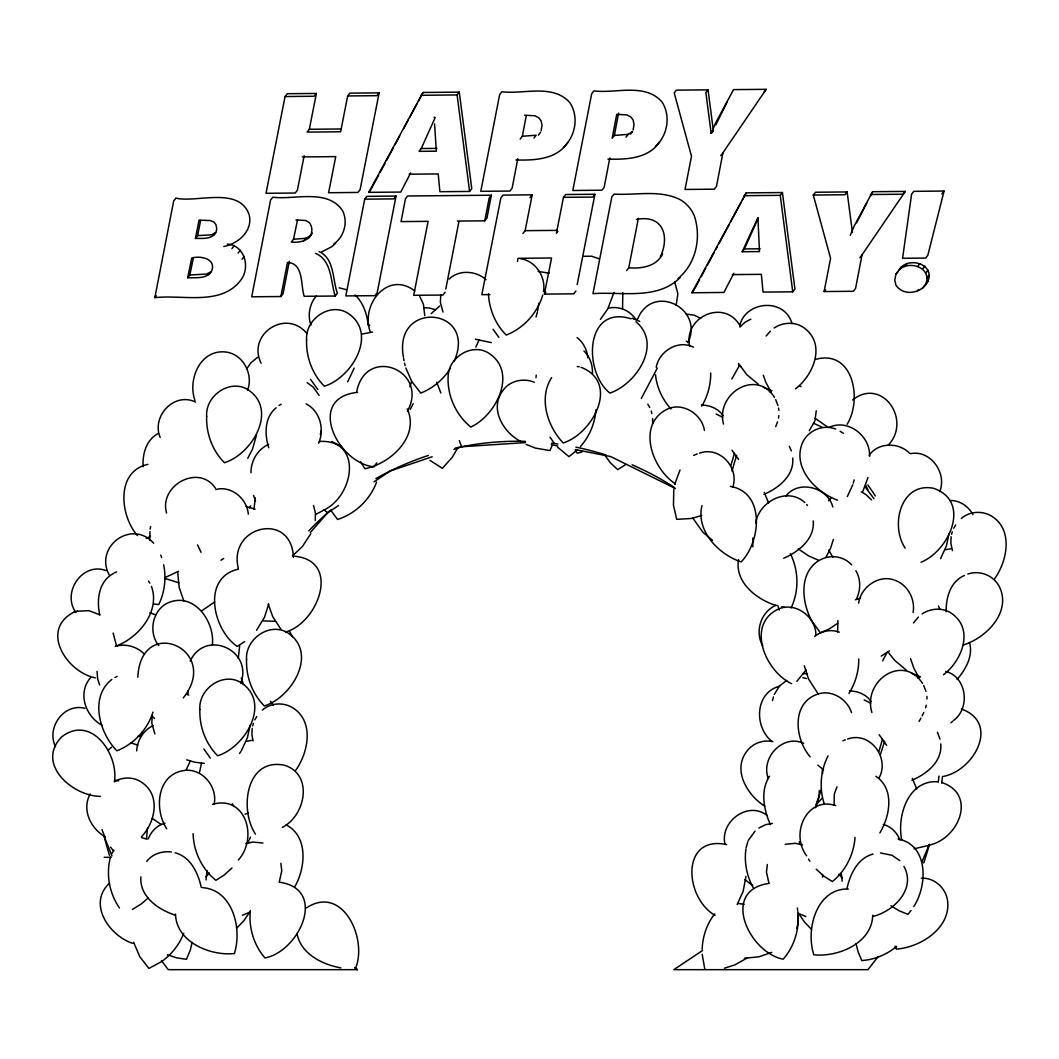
<?xml version="1.0" encoding="UTF-8"?>
<svg xmlns="http://www.w3.org/2000/svg" width="1059" height="1059" viewBox="0 0 1059 1059"><rect width="100%" height="100%" fill="white"/><g stroke="black" fill="none" stroke-linecap="round" stroke-linejoin="round"><path stroke-width="1.5" d="M137.829 677.204C140.834 613.836 221.781 649.657 183.247 697.96M238.288 658.261L239.665 645.659M254.041 509.114L255.206 497.756M946.177 611.824C945.819 597.819 950.373 581.431 964.445 575.5M424.765 315.622L423.415 304.277L419.774 296.467M710.708 373.033C710.854 384.616 707.703 396.198 701.76 406.14M752.79 538.012L752.856 546.907M858.743 658.923C858.942 671.088 855.368 683.148 848.974 693.473M872.735 915.294C871.967 943.212 838.291 957.283 813.868 954.808C805.396 929.577 816.489 888.197 848.299 889.004M114.412 781.939C118.86 753.929 90.995 714.19 61.766 736.799C35.437 763.526 71.986 795.997 100.34 796.394M140.913 876.905C139.298 896.735 158.665 909.827 175.37 915.214M147.532 827.754L146.513 838.357M207.008 870.644L206.055 879.976M149.928 531.618L149.743 540.487M250.97 472.817C250.837 460.89 257.628 449.215 268.695 444.383M250.334 910.555C248.574 927.446 253.75 945.131 265.015 957.958C299.459 951.3 328.012 889.083 279.417 882.2M702.143 949.208C702.62 936.553 706.803 923.898 714.666 913.93M315.291 520.525L315.423 512.887L313.517 505.474M543.545 291.437C546.007 276.703 535.404 260.66 520.326 258.661M535.986 377.653L536.225 375.124M745.986 876.442L743.127 891.374L737.17 904.479M855.037 837.417C853.832 854.361 845.664 870.882 832.348 881.551L824.114 876.349L816.211 869.201M673.802 489.232L673.458 505.13L676.701 519.347L691.421 518.46L701.813 515.481M214.156 804.099C217.81 786.996 202.295 768 184.518 770.475C156.931 773.904 153.886 809.261 166.726 828.773M250.083 725.283L247.435 737.66L241.598 750.275M538.806 303.337L537.641 310.856M595.899 409.912C594.933 423.415 589.413 436.507 580.398 446.62M913.096 612.512C915.254 600.559 909.151 587.467 898.336 581.788M949.023 533.696L946.375 546.06L940.538 558.689M738.547 559.509C734.483 582.198 756.616 599.46 776.009 605.457M745.96 848.934C744.04 862.172 746.741 875.925 753.187 887.601M778.511 418.146L778.815 415.618M252.188 728.354L251.91 734.694L253.114 740.929M951.128 536.754L950.863 543.108L952.385 550.561M152.244 715.354L151.781 722.979L154.905 733.94M440.822 294.667L440.359 302.292L442.966 312.087M938.142 782.522L939.055 776.022M150.193 529.103L150.577 526.588M136.677 750.884C137.207 740.267 143.481 730.167 153.158 725.561M622.824 292.681L622.56 309.122M731.968 471.096L736.601 455.33M541.136 130.76L542.009 125.359L541.162 120.964L538.779 117.734L534.967 115.775L524.695 115.206M633.163 129.913L634.023 124.512L633.176 120.117L630.807 116.9L626.994 114.928L616.722 114.359L612.181 138.252L614.366 135.446L618.602 113.141M837.907 620.521L837.643 631.919M199.622 771.971L201.475 763.301M922.402 288.419L925.844 283.825C932.277 268.046 909.681 259.945 899.329 269.595C907.523 256.106 935.11 263.691 928.028 281.006C922.76 293.317 903.486 297.023 895.914 285.109L894.776 280.119L895.861 274.255L901.513 266.789M192.129 942.444L190.223 950.333L186.463 959.308L176.734 957.865L167.362 954.794M767.351 864.501L766.464 872.1L768.953 883.219M520.168 139.1L522.339 136.28L526.283 115.59M517.798 158.691L512.119 188.25L509.935 191.057L480.799 191.322L499.663 94.555L501.847 91.749C523.464 94.555 553.195 83.409 569.941 102.802C579.008 116.516 575.58 136.359 563.494 147.175M609.825 157.857L604.146 187.403L601.962 190.21L572.813 190.488L591.69 93.708L593.874 90.902C615.491 93.708 645.222 82.576 661.968 101.955C671.022 115.683 667.607 135.512 655.508 146.327M734.456 453.398L730.856 465.563M882.491 739.288L878.891 751.453M626.597 270.588L628.781 267.781L638.365 218.22M711.436 133.235L715.328 123.493L733.53 89.618L766.186 89.327L722.953 152.774L716.48 186.371L714.296 189.177L685.014 189.455L691.501 156.255L674.212 92.954L676.383 90.147L708.034 89.856L713.342 130.429L711.158 133.235L712.892 131.356M850.258 235.323L854.414 225.58L872.629 191.705L905.273 191.414L862.039 254.862L855.566 288.458L853.395 291.278L824.114 291.543L830.587 258.343L813.299 195.041L815.483 192.235L847.121 191.944L852.442 232.517M227.314 244.073C244.682 245.317 250.612 267.411 240.856 280.053C221.053 306.395 182.386 294.309 154.839 297.685L173.702 200.906L175.887 198.099C196.14 203.143 239.109 185.921 249.117 214.646C253.353 230.663 237.918 243.98 223.78 246.522M333.837 243.994C344.109 236.806 348.133 222.364 342.745 210.993C327.84 188.145 294.521 200.072 272.772 197.212L270.588 200.019L251.711 296.798L280.86 296.52L287.466 262.513C303.986 262.976 300.518 285.692 304.211 296.308L335.173 296.03L337.358 293.224C332.42 279.642 334.71 258.608 319.05 251.512M289.332 261.321L283.044 293.714L280.86 296.52M364.706 199.158L345.83 295.924L374.979 295.66L377.163 292.853L396.04 196.087L366.891 196.352L364.706 199.158L393.855 198.893L396.04 196.087M356.724 391.526C366.136 344.824 429.544 370.518 407.397 411.276M445.799 289.014L458.931 221.477M457.369 221.079L484.77 220.828L489.179 198.02L491.363 195.213L407.636 195.981L405.451 198.788L401.043 221.596L428.088 221.344L413.712 295.302L442.993 295.037L445.164 292.231M491.363 195.213L486.941 218.022L484.77 220.828M302.292 156.931L335.756 156.613L328.594 192.725L357.942 192.447L360.113 189.64L379.122 92.874L349.841 93.139L347.67 95.945L340.627 131.779L307.163 132.084L309.334 129.277L316.376 93.444L287.241 93.708L285.056 96.528L266.047 193.294L295.196 193.029L297.38 190.223L304.171 155.686M256.582 434.772L252.452 449.36L247.753 458.335M517.48 261.454L518.103 258.303L551.567 257.999L544.392 294.111L573.74 293.833L575.924 291.026M522.961 233.47L525.145 230.663L532.187 194.83L503.038 195.094L500.854 197.914L481.845 294.68L489.946 294.601M577.181 284.58L594.933 194.26L565.652 194.525L563.467 197.331L556.425 233.165L557.881 231.299M195.438 238.434L199.052 220.14L210.132 220.537L213.892 221.993L215.983 224.68L216.738 228.81L215.93 232.437C211.721 239.546 202.454 238.354 195.438 238.434L197.623 235.627L200.628 220.391M187.642 277.776L191.772 257.999C200.588 255.497 216.671 258.74 211.588 271.17C206.651 279.364 195.716 277.432 187.642 277.776L189.826 274.969L193.32 258.237M312.286 233.099C308.434 241.002 299.406 242.895 291.318 242.074L293.502 239.255L297.473 220.285M858.664 603.127C860.729 587.189 878.599 574.441 894.167 579.975M268.708 604.107L264.459 617.357L256.543 630.29M613.968 292.483L607.72 309.029L600.427 319.355M321.38 430.417L320.281 434.508M746.105 847.677L747.866 841.574M846.962 888.66C850.086 874.324 857.618 858.042 873.119 854.057M880.4 754.485L884.649 741.234M944.072 191.057L927.843 255.259L925.659 258.078L902.586 258.29L911.6 194.141L913.785 191.335L944.072 191.057L941.888 193.863M732.722 487.299C739.592 467.76 719.736 445.826 699.562 453.146M772.448 700.621L773.414 696.901M701.998 505.58C695.67 530.824 718.611 554.386 741.128 561.919C760.984 541.586 765.472 492.263 730.233 486.359M925.579 707.73L926.228 705.268M110.507 857.035C105.781 874.178 109.342 893.372 119.455 907.947M252.677 725.852L253.326 723.39M951.617 534.265L952.266 531.803M821.241 789.935L815.946 804.919M355.625 968.098C367.658 938.698 342.639 883.934 306.329 907.947M674.755 484.241L680.024 470.011M833.446 539.349L830.388 548.734L825.821 557.458M853.25 483.089L854.136 479.912M868.009 477.516L862.847 491.363M536.013 316.972L537.403 312.101M248.19 843.057L248.918 840.608M247.528 390.189C253.617 374.767 243.491 354.818 226.811 352.17C200.945 348.186 187.297 378.857 194.949 400.421M240.737 683.227C253.353 650.372 205.658 628.424 190.21 661.001M676.158 305.177L677.879 293.912L674.702 281.787M939.677 491.641C947.368 473.386 930.649 449.585 910.541 453.662M656.209 367.208C659.227 351.085 678.25 339.383 693.499 347.206M796.858 928.425L798.208 922.217L797.983 914.724M318.627 443.139C324.769 429.266 320.003 410.998 306.104 403.85M142.449 731.703L140.966 736.336L137.683 736.415M409.873 386.76L411.474 381.942M152.946 712.125C147.519 729.545 133.858 744.12 116.9 750.831C99.4 733.172 89.247 697.007 111.804 679.468M542.711 295.157C537.429 313.08 523.623 328.224 506.242 335.068C495.347 324.239 489.165 309.096 488.451 293.82M687.913 342.587C704.606 308.394 652.609 282.382 637.677 318.958M755.649 523.093C759.012 501.251 787.618 486.584 804.84 502.562M279.272 881.988L281.76 870.855L280.873 863.257M852.799 484.678L847.319 496.605M354.156 368.122L347.683 381.849M739.659 325.735C745.562 300.584 784.878 297.566 792 323.63M775.731 426.578L777.544 421.839M856.506 598.772C860.795 589.982 860.914 579.207 855.871 570.695M715.844 124.856L726.977 102.326M879.01 777.968C890.156 758.098 870.021 730.856 847.61 739.05M660.379 256.794C670.069 236.104 662.841 214.222 636.499 219.438M774.235 694.598L779.345 686.179L786.718 680.368M410.243 409.37L413.169 403.704M190.382 760.878L186.093 770.052M376.594 482.057C370.147 499.583 355.374 513.774 337.583 519.466L331.719 511.563M478.959 340.191L475.848 347.114M435.064 117.827L421.257 148.525L419.073 151.344L436.348 151.185L434.561 123.85M758.204 218.22L744.398 248.931L742.227 251.738L759.488 251.579L757.926 217.651L742.227 251.738M921.727 862.344L929.418 844.235A427.187 427.187 0 0 1 923.739 863.006M791.073 607.972C799.201 591.068 798.698 570.497 790.398 553.751M183.737 933.323C179.421 944.363 171.876 954.08 162.292 961.056M454.086 361.45C478.112 307.322 393.048 299.393 403.4 356.896M815.576 807.726L819.07 796.884L819.269 790.53M551.885 446.117L549.912 450.565L535.377 448.089L526.204 444.436M249.434 839.443L250.48 837.113M837.034 786.784L834.333 793.946L834.068 805.343M739.606 365.223L731.795 379.056M887.111 652.278L882.637 660.882M828.059 755.901C820.54 770.489 819.017 788.121 824.246 803.702M90.253 793.919C81.411 809.5 90.664 828.641 105.304 836.862M148.234 838.86C151.119 831.514 157.129 825.146 164.966 823.227M410.667 172.882L400.779 192.063L368.731 192.354L423.044 92.464L459.275 92.133L471.771 188.621L469.6 191.427L439.909 191.705L438.201 173.928L409.198 174.192M733.821 273.275L723.919 292.456L691.871 292.761L746.185 192.87L782.416 192.539L794.925 289.014L792.741 291.834L763.049 292.099L761.342 274.334L732.338 274.599M847.107 424.288C862.556 399.534 853.25 349.02 815.642 359.358M922.137 715.91L923.779 712.469M856.599 222.774L866.791 203.01M870.445 195.941L872.629 191.705M457.607 448.116L452.127 457.488L442.358 468.316L429.954 460.361M641.304 398.502L657.348 368.002M295.037 886.357C305.574 867.559 308.434 836.438 286.155 824.895M371.696 188.092L378.698 175.053M380.247 172.154L384.92 163.47M386.482 160.571L393.485 147.532M395.033 144.633L399.706 135.936M403.598 128.695L408.258 119.998M409.82 117.099L416.822 104.06M418.384 101.161L423.044 92.464M694.836 288.498L699.496 279.801M701.058 276.902L705.731 268.218M707.28 265.319L714.282 252.28M715.844 249.381L717.393 246.482M718.955 243.583L729.069 224.746M730.631 221.847L740.744 203.01M742.306 200.111L746.185 192.87M310.79 533.683L302.517 546.418L292.363 555.988M748.316 840.383L755.067 831.156M913.785 906.478C927.697 885.443 928.611 844.778 898.045 838.993M879.87 832.877C890.063 816.012 894.829 788.981 875.899 776.273M246.575 369.114L250.864 362.813L257.721 357.214M111.963 853.501L113.895 850.205M254.795 719.855L256.728 716.546M953.735 528.269L955.681 524.96M919.027 721.431L920.946 718.148M238.341 860.027C258.383 837.735 245.609 794.687 212.528 804.35M249.381 507.989L250.731 505.845M249.461 912.487L243.729 920.84L236.7 928.147M888.064 445.362C912.289 420.211 881.975 376.607 852.574 399.931M450.485 368.148C443.562 379.321 433.012 388.229 420.78 393.088L411.726 381.452L405.862 368.069M662.563 253.988C656.461 266.603 641.317 268.827 628.781 267.781M295.699 770.33C308.209 752.777 314.417 722.159 293.515 708.272C284.077 702.011 270.905 702.514 262.341 710.112M994.639 578.743C1007.162 561.191 1013.357 530.559 992.468 516.686C983.017 510.425 969.845 510.928 961.281 518.526M551.646 377.586C538.396 397.932 547.318 426.525 563.216 442.914C592.775 433.74 620.256 382.709 581.06 367.288M769.496 776.247C760.071 790.623 763.738 809.738 770.37 824.537M806.151 669.897L796.805 681.321M239.519 753.465L240.962 751.374M376.739 462.889L373.92 466.926C336.868 462.598 305.852 397.602 357.532 392.373M766.147 335.994L770.317 331.176M913.44 622.93L918.365 617.066M308.195 238.474C312.604 234.41 313.173 227.05 309.188 222.509L305.813 220.51L295.951 219.928M316.297 296.07C309.519 303.827 307.441 315.317 310.962 324.967M809.248 430.748L814.927 420.86L816.264 410.799M141.416 836.862C155.249 822.486 161.047 795.216 141.999 782.561C134.215 776.737 123.294 776.803 114.915 781.264M154.839 297.685L156.295 295.805M316.376 93.444L314.205 96.25L285.056 96.528M213.375 235.508L215.559 232.702L211.628 234.807L197.623 235.627M208.716 274.652L210.9 271.845L206.253 274.082L189.826 274.969M231.921 248.68L234.105 245.873M238.116 253.035L240.3 250.215M242.061 259.23L244.245 256.424M379.122 92.874L376.951 95.681L347.67 95.945M303.668 241.095L305.852 238.288L310.38 235.667M368.731 192.354L370.915 189.548M469.6 191.427L457.091 94.939L459.275 92.133M533.974 138.014L536.145 135.208L522.339 136.28M538.356 135.128L540.527 132.309M530.003 197.636L532.187 194.83M625.988 137.167L628.172 134.361L632.554 131.475L630.37 134.281M594.933 194.26L592.749 197.067L563.467 197.331M544.392 294.111L545.848 292.231M708.034 89.856L705.85 92.662L711.158 133.235M764.002 92.133L766.186 89.327M720.769 155.58L722.953 152.774M691.871 292.761L694.055 289.941M792.741 291.834L780.245 195.346L782.416 192.539M847.121 191.944L844.936 194.75L813.299 195.041M824.114 291.543L825.57 289.663M905.273 191.414L903.102 194.221L870.445 194.512M859.868 257.668L862.039 254.862M895.861 274.255L898.045 271.448M904.743 266.537L906.928 263.731M917.782 266.312L919.967 263.506M922.627 268.946L924.811 266.14M925.804 272.957L927.988 270.151M926.929 277.935L929.114 275.128M917.028 291.397L918.484 289.517M925.844 283.825L928.028 281.006M431.159 313.663L439.578 306.051M205.936 876.786L209.338 873M877.845 957.005L867.93 969.673L673.815 969.673L702.541 950.505M816.952 803.807L822.102 798.182M911.018 910.555L907.92 914.38L898.919 910.687L890.95 905.736M146.724 861.404C152.297 853.885 162.451 850.801 171.465 852.005M567.756 142.502C556.61 159.644 534.279 160.465 515.918 159.949M659.783 141.654C648.638 158.797 626.306 159.618 607.932 159.102M90.558 677.747C77.135 692.838 85.554 716.665 102.326 725.455M310.38 532.452L327.668 512.768L338.562 505.487M957.124 679.428C965.623 669.473 973.459 655.931 969.448 642.442M828.535 500.775L831.103 497.929M739.897 327.046L744.993 322.293L750.871 319.156M785.857 496.142C798.579 479.303 827.767 487.352 832.824 507.023M869.187 455.251C878.48 442.013 898.945 442.199 909.76 453.398M953.775 720.292C970.6 707.822 966.602 676.78 945.78 671.432M232.014 867.97L224.111 875.105L215.877 880.307C201.938 869.108 193.519 851.476 193.122 833.645M148.194 897.939L141.496 903.777L132.468 909.443M108.071 750.169L111.486 747.204M276.161 407.794C264.313 417.405 264.512 434.428 268.774 447.772M335.703 243.213L331.652 246.8L321.632 251.91M109.408 883.285C87.301 903.737 109.289 935.759 132.732 943.37M950.929 722.807L952.822 721.126M678.038 278.504C696.015 263.982 701.535 237.441 694.373 216.023A32.683 32.445 37.8 0 0 679.428 199.277C659.082 189.521 635.625 195.491 614.021 194.088L611.837 196.895L592.961 293.661C621.408 291.516 657.335 300.425 680.116 277.577M576.877 450.26L568.961 456.641L557.484 447.097M449.175 279.047C459.063 269.423 476.073 270.707 486.015 279.642M795.415 388.878C813.074 375.601 825.994 345.34 805.383 328.912C796.699 321.433 783.342 321.737 774.116 328.025M943.463 674.768C961.122 661.491 974.042 631.243 953.431 614.802C944.734 607.323 931.39 607.628 922.151 613.916M896.708 946.402C886.873 954.53 874.535 959.732 861.761 960.553L858.002 951.578L856.096 943.688M214.686 601.962L201.713 610.844M769.946 392.082L771.932 390.493M917.981 677.985L919.98 676.397M282.329 827.37C305.76 815.443 313.557 774.381 284.474 765.247C245.86 757.278 239.228 809.804 255.457 834.121M837.616 623.367L829.422 628.847L820.434 632.858L811.896 621.024M244.655 641.648L237.137 646.4C212.753 629.589 201.329 577.473 238.341 569.16M625.882 464.464L617.649 469.666L610.514 462.902L604.596 455.013M889.401 650.928L881.167 656.13M323.326 510.359C354.381 496.075 363.118 438.956 319.381 441.444M747.058 958.077L734.867 964.855L724.409 968.204M373.973 481.858L390.321 470.937L432.204 456.747M814.662 636.419C821.506 630.965 830.997 628.993 839.284 632.17M220.987 560.237L223.714 558.45M161.736 961.466L148.922 968.442L139.854 956.806L133.593 942.206M157.791 433.7C146.155 440.147 142.277 454.232 143.177 466.728M178.534 571.264L164.701 577.751M113.353 573.541C98.606 581.444 96.395 600.254 99.824 615.054M279.033 405.504L281.138 404.26M758.853 828.019L765.498 824.736L772.461 823.386M322.743 510.729L315.556 514.502M146.235 538.515L150.51 536.185M921.065 562.21C948.904 551.024 971.884 501.516 933.575 488.292C900.825 481.739 889.904 525.396 905.207 548.191M828.906 427.518C847.769 418.199 870.617 435.977 869.585 456.376M73.64 612.314C39.593 630.052 66.73 672.306 95.35 677.839M249.911 912.117L242.418 915.254M778.947 608.779C745.298 624.175 765.22 671.366 791.682 683.743M763.936 494.328C778.524 488.199 794.382 475.676 792.701 458.084M245.119 814.225L248.071 812.862M911.971 780.231C926.559 774.089 942.431 761.567 940.749 743.974M771.799 952.345L759.038 956.78L744.358 958.249M114.385 572.893L116.622 571.886M114.915 677.495L117.139 676.489M776.062 605.298C760.905 611.546 754.538 631.786 762.758 645.831M115.193 646.467C138.213 638.233 160.584 611.718 151.477 586.421M285.652 632.064C318.905 622.388 341.594 559.536 293.515 556.174M693.711 455.41L697.232 453.901M842.924 740.81L845.281 739.804M783.7 558.225C798.565 551.858 814.914 538.912 813.246 520.935M929.392 845.108C959.533 838.304 976.822 793.893 941.729 782.522M362.152 334.048L372.543 332.036M943.595 776.353C974.346 770.33 1000.093 722.794 961.413 709.04M855.447 599.765L860.001 598.428M453.914 449.387L461.671 446.752L525.396 442.609M963.333 644.997C986.26 637.862 1011.676 612.155 999.458 586.885C993.805 575.527 979.813 569.795 967.833 574.097M872.854 916.445C893.862 911.389 916.353 888.819 903.962 866.447M928.505 845.439L914.116 848.802M77.042 611.228L88.877 610.659L99.692 614.723M73.495 612.367L77.333 611.136M245.701 843.652L252.849 842.064L262.95 843.03M780.099 608.395C796.99 602.399 816.198 617.807 815.92 635.347M785.275 844.275L795.375 843.308L802.523 844.897M581.894 452.021L577.168 453.173L575.394 450.406M945.78 549.687L950.625 548.774M246.84 741.287L251.685 740.36M779.636 686.232C755.014 692.334 753.704 726.977 772.011 741.446M116.344 646.109C126.352 643.422 137.458 646.864 144.554 654.303M628.172 134.361L614.366 135.446M147.889 464.372C115.524 471.387 119.932 515.601 137.418 535.55M215.771 489.536C231.312 485.3 247.025 498.723 248.322 514.144M305.852 238.288L293.502 239.255M609.018 308.037C618.919 306.011 629.417 310.261 635.122 318.6M263.479 620.892L275.499 621.355M583.88 256.304L591.491 256.199L599.023 258.714M768.808 883.444C720.213 890.328 748.766 952.544 783.197 959.189C794.475 946.375 799.651 928.69 797.89 911.799M420.86 95.284L457.091 94.939M434.111 117.245L434.786 117.245M309.334 129.277L341.21 128.986M421.257 148.525L436.957 148.392M744.014 195.677L780.245 195.346M525.145 230.663L557.008 230.372M744.398 248.931L760.097 248.786M802.537 673.643L807.487 673.643M104.179 857.327L111.182 857.327M354.95 967.516L357.413 969.673L168.275 969.673L161.471 960.632M538.184 271.448L549.171 273.169M423.56 307.639L429.345 307.984L435.461 309.744M936.924 781.701C908.079 780.417 896.827 816.026 901.712 839.602M921.33 878.215C934.064 877.434 945.449 887.694 947.487 899.978C951.591 927.605 920.867 947.315 896.391 949.116L895.001 946.177M686.285 314.099L694.188 315.158L700.78 318.455M949.804 500.55C959.52 500.06 968.469 506.308 972.956 514.648M701.362 405.054C709.729 405.081 718.426 408.655 723.204 415.75M849.411 690.945C857.764 690.971 866.474 694.545 871.239 701.654M880.453 852.945L892.075 855.315L899.793 860.636M738.017 903.459L744.133 904.333M246.138 506.48L255.113 509.167M202.388 887.627C232.755 889.679 242.352 928.849 234.357 953.577C209.934 956.039 176.257 941.967 175.49 914.049M491.31 342.6L475.306 339.171M153.846 604.107L158.757 604.517C164.714 592.312 166.356 578.121 163.655 564.831M204.361 763.42L194.604 762.176L186.728 759.846M85.024 708.312C63.699 702.779 46.053 727.851 55.545 746.714M115.007 780.417L118.687 780.893M772.858 741.631C763.01 739.381 752.419 743.418 746.542 751.638C732.338 770.595 747.535 795.309 764.757 806.217M577.301 366.493L579.207 366.811M141.774 837.695L147.002 839.191M781.41 606.847L784.613 607.363M340.879 967.873C322.386 964.63 300.703 953.802 297.05 933.667M339.158 287.796L346.333 289.703M551.289 444.74L557.722 446.024M575.381 449.546L610.725 456.588L675.338 488.49M802.854 677.72L806.429 678.515M130.786 742.928L137.869 745.086M106.178 570.616C82.324 561.522 61.462 592.828 75.917 612.499M835.697 805.595C806.839 796.037 789.815 833.883 806.654 855.804M726.659 844.605C680.5 834.664 684.18 897.622 715.063 915.36M149.875 612.777L155.699 614.882M835.71 429.12C822.658 423.732 806.945 430.96 801.967 444.012C792.834 468.541 815.893 492.197 837.47 500.152M813.365 423.15L821.837 427.095M883.259 824.471C891.096 826.377 897.105 832.758 899.991 840.105M164.714 578.373L178.852 582.807M175.106 852.826C190.607 856.797 198.139 873.079 201.263 887.416M803.675 743.378C782.892 733.596 760.375 758.006 768.304 778.484M770.833 390.48L763.393 387.223M818.316 560.158L808.745 555.988L798.248 548.866M920.39 676.953L911.428 673.114M805.806 916.498L798.314 913.361M534.345 382.286C523.768 377.732 509.882 380.538 503.131 390.255C488.887 408.244 503.078 432.403 520.909 441.537M195.584 402.102C174.192 391.539 151.225 416.439 160.161 437.407M186.49 694.227L188.793 695.128M631.045 318.785C584.992 304.304 583.059 371.669 609.891 393.088C636.499 383.993 662.669 344.003 635.929 321.724M716.136 414.016L722.688 417.286M864.184 699.92L870.723 703.176M632.263 318.23L639.742 321.406M686.311 341.21L689.356 342.507M799.876 386.204L800.975 386.681M341.607 446.461L331.798 441.537M861.245 491.786L866.143 494.725L871.478 499.861M895.305 580.358L897.317 581.312M368.214 324.716L369.737 325.51M828.178 427.412L815.112 418.331M766.862 815.284C747.694 800.578 719.604 821.89 725.018 844.354M161.378 824.564L152.284 818.422M840.118 431.238L843.348 433.303M307.15 382.656L313.318 387.184L319.169 395.457M712.614 540.394L702.898 532.24L692.639 517.838M752.724 885.549L744.967 879.658M758.403 384.311L746.714 374.582L738.441 363.396M906.438 670.201L894.762 660.472L888.461 652.543M675.47 483.884C652.318 469.058 636.34 425.149 666.601 409.489C682.102 401.44 701.945 413.923 704.434 430.483M823.518 769.787L817.852 765.194M738.758 364.892L741.34 366.917M323.816 509.67L327.668 512.768M577.062 337.569C583.363 342.401 587.123 350.013 587.851 357.849M414.797 290.987C388.349 270.177 360.179 304.105 370.306 332.036M851.568 564.778C843.877 556.293 830.838 554.373 820.765 559.562C798.711 570.96 801.306 601.684 811.565 620.415M354.964 294.945C363.541 302.662 366.957 314.576 368.439 325.669M811.525 929.392L804.496 922.085L798.764 913.718M838.887 874.244L842.289 878.017M306.872 333.492C286.036 308.195 246.721 334.167 261.11 363.237M153.634 543.227C131.766 518.619 93.814 546.775 109.289 575.037M583.933 350.979C590.022 356.764 592.815 365.315 592.458 373.589M152.271 716.109L154.508 718.518M806.64 504.508L807.474 505.461M670.916 408.92C662.444 399.521 656.739 387.448 655.521 374.82M818.13 693.857L808.52 678.978L804.271 665.74M738.613 459.434L731.968 450.234M886.648 745.324L879.169 734.734M498.895 337.371L493.057 329.283M317.846 389.474L310.539 379.374M210.317 758.059L203.818 748.898M215.454 488.278C198.88 463.286 158.559 485.499 166.594 513.086M270.455 701.204L273.368 705.188M280.82 629.099L272.772 616.735L268.218 604.014M110.533 847.107L113.565 850.986M865.057 486.822L873.953 498.657M554.241 443.311L550.018 437.129M740.095 325.947C724.766 298.347 683.386 316.482 689.608 346.028M810.148 756.788C794.541 738.825 790.941 701.826 818.819 693.804C832.453 689.727 847.412 699.562 851.542 712.667M148.445 581.02L149.835 583.072M158.757 645.619C148.26 632.779 152.178 610.686 167.243 603.233C193.069 590.882 214.977 620.839 212.396 644.852M832.837 557.219L828.707 550.111M289.584 631.455L292.562 636.856M774.46 397.469C756.695 368.347 715.368 393.366 723.509 424.077M922.495 683.359C903.115 653.271 862.37 680.672 871.875 712.482M808.56 859.101L809.883 861.258M770.952 391.804L765.882 382.431L763.274 375.27M919 677.694L913.917 668.335L910.581 658.738M764.28 492.461L768.649 502.985M912.315 778.352L916.684 788.876M647.83 404.207L649.749 407.53M232.265 803.675L233.88 806.534M789.365 446.382L791.377 450.869M937.4 732.272L940.035 739.129M201.051 552.335L197.53 544.895M360.629 461.684L364.839 468.727C390.361 463.829 420.052 436.56 407.238 408.946M865.627 485.088L867.903 489.615M183.763 600.837L179.156 587.348L177.687 572.204M938.473 606.026L940.048 609.521M923.726 685.477L926.003 691.421M775.678 399.587L777.968 405.531M99.692 684.948L97.627 678.951L97.071 671.34M105.503 838.622L101.982 829.581M243.53 684.366L241.214 678.21M111.976 855.844L104.179 836.517A427.187 427.187 0 0 0 109.514 855.394M436.705 382.22L440.862 392.982M459.288 440.61L461.671 446.752M113.141 633.07L116.411 645.487M255.51 500.986L253.578 495.427M160.796 555.115L161.603 557.511M777.756 605.391L779.331 610.05M799.307 841.852L800.035 844.301M704.817 969.342L702.196 954.291M651.192 411.064L651.841 413.539M404.538 363.158L405.147 365.62M335.173 296.03C330.633 281.787 331.93 260.249 315.661 253.432M187.708 690.945L188.158 693.46M403.598 358.154L404.022 360.669M778.524 408.006L778.908 410.535M797.334 908.026L797.705 910.541M842.17 881.22L841.296 873.159M238.394 568.617C227.42 525.807 291.662 510.584 293.396 557.352M822.366 769.721L822.631 773.52M822.539 874.535L822.671 877.077M926.943 696.425L926.982 698.966M652.609 418.557L652.648 423.626M942.484 776.406A427.187 427.187 0 0 1 941.716 782.972M633.825 318.666A427.187 427.187 0 0 1 636.962 319.566M867.917 484.982A427.187 427.187 0 0 1 875.303 495.903M357.413 969.673A288.577 288.577 0 0 1 354.712 967.86M308.751 530.916A288.577 288.577 0 0 1 331.361 509.578M375.879 478.575A288.577 288.577 0 0 1 428.339 455.463M455.291 448.103A288.577 288.577 0 0 1 525.436 441.338M551.474 443.205A288.577 288.577 0 0 1 558 444.052M575.884 447.136A288.577 288.577 0 0 1 606.079 455.066M632.104 464.822A288.577 288.577 0 0 1 674.186 487.259M199.873 709.437C199.238 726.408 205.578 743.709 217.664 755.755C246.006 746.886 272.203 701.402 239.916 681.956C221.9 672.227 198.337 689.422 199.873 709.437M206.664 416.399C206.042 433.369 212.369 450.671 224.455 462.717C252.797 453.848 278.994 408.364 246.707 388.931C228.691 379.188 205.128 396.384 206.664 416.399M246.562 659.611C245.926 676.595 252.267 693.897 264.353 705.943C292.694 697.06 318.891 651.589 286.592 632.144C268.589 622.401 245.013 639.61 246.562 659.611M306.594 339.899C305.958 356.883 312.286 374.184 324.385 386.231C352.713 377.361 378.923 331.877 346.624 312.431C328.621 302.689 305.045 319.897 306.594 339.899M448.301 374.039C446.435 393.935 455.264 414.506 470.805 427.042C496.697 415.128 518.328 371.179 487.974 352.7C472.062 343.328 450.379 356.38 448.301 374.039"/></g></svg>
